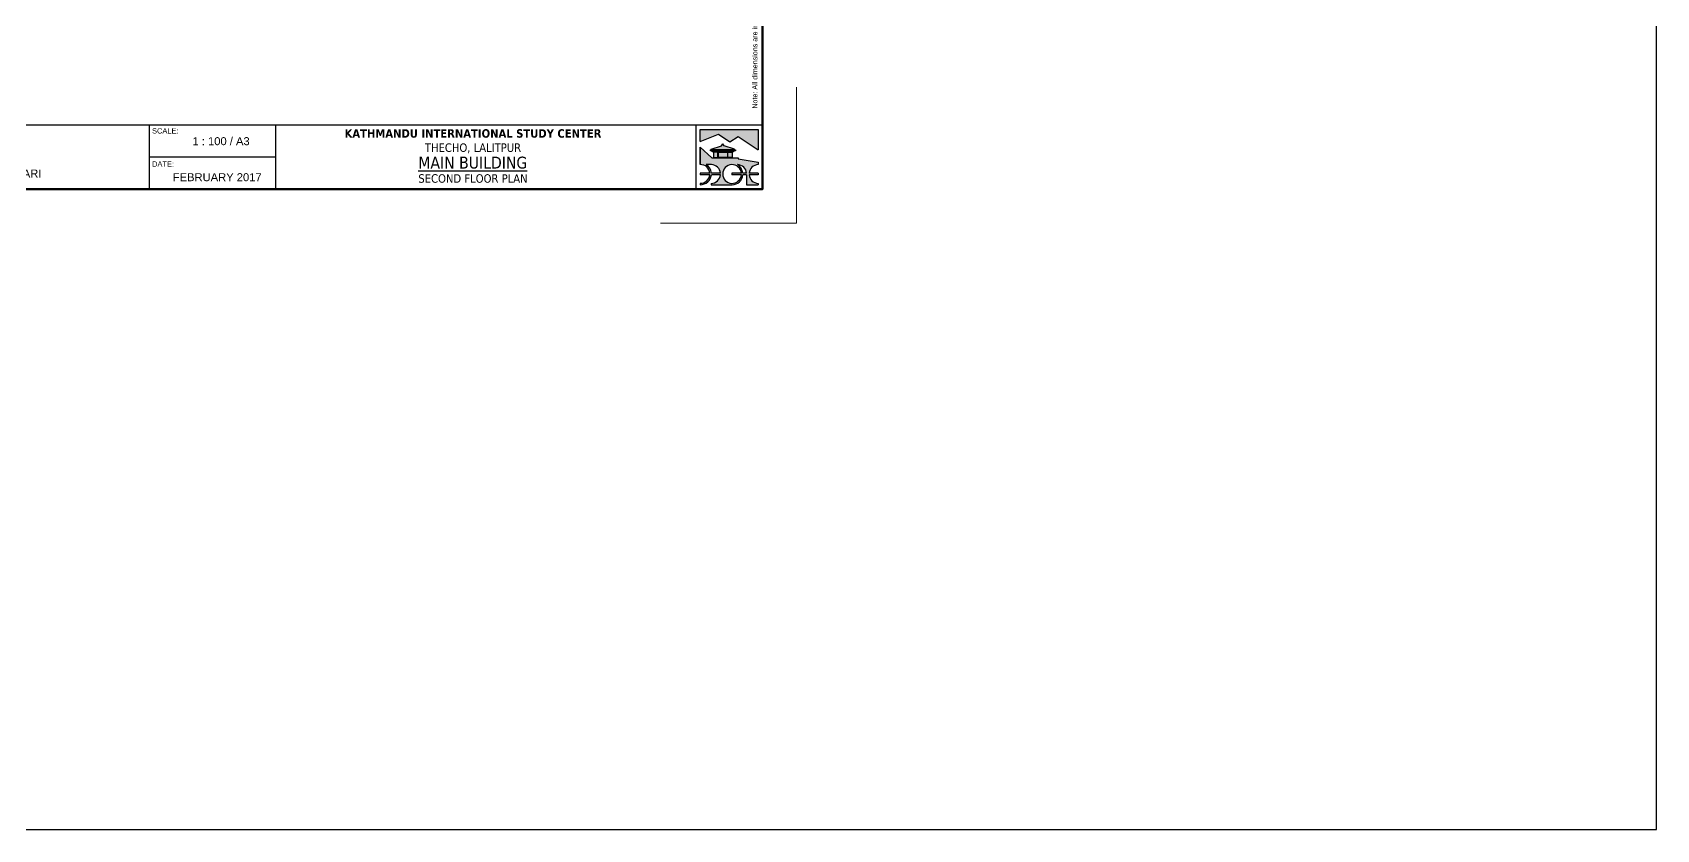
# Model space of a CAD drawing. Header units: inches. Extents: x 527934 to 2134587, y -408734 to 227304.
# Drawn here: x 1485295 to 1533088, y -227712 to -204253 of the extents above; entities that cross this region are included whole.
import ezdxf

# ---------------------------------------------------------------- set-up
doc = ezdxf.new("R2010")
doc.units = ezdxf.units.IN
doc.header["$MEASUREMENT"] = 0
for name, color, linetype, lineweight in [('1 LIGHT N SWITCH', 3, 'Continuous', 25), ('TITLE THICK', 7, 'Continuous', 50), ('TITLE THIN', 7, 'Continuous', 25)]:
    doc.layers.add(name, color=color, linetype=linetype, lineweight=lineweight)
doc.layers.add('paper', color=4, linetype='Continuous', lineweight=0, plot=False)
doc.styles.get("Standard").update_dxf_attribs({"font": 'arial.ttf'})
doc.styles.add('style1', font='arial.ttf')

# ---------------------------------------------------------------- blocks, each defined once
blk = doc.blocks.new('12')
at = {"layer": 'TITLE THIN'}
blk.add_hatch(color=256, dxfattribs=at).paths.add_polyline_path([(866309, -470587), (864688, -470587), (864688, -470925), (865201, -470721), (865517, -470933), (865752, -470788), (866309, -471159)])
h = blk.add_hatch(color=256, dxfattribs=at)
h.paths.add_polyline_path([(866309, -471573), (866309, -471501), (865751, -471414), (865751, -471387), (865012, -471387), (864688, -471081), (864688, -471573, -0.406693), (864963, -471815), (864688, -471815), (864688, -471855), (864963, -471855, -0.382198), (864688, -472097), (864688, -472137, 0.386251), (865003, -471855), (865256, -471855, -0.391099), (864995, -472097), (864995, -472137), (865586, -472137, 0.390246), (865883, -471855), (865989, -471855), (865989, -472137), (866309, -472137), (866309, -472097, -0.378308), (866061, -471855), (866309, -471855), (866309, -471815), (866061, -471815, -0.377761)])
h.paths.add_polyline_path([(865843, -471815), (865578, -471815), (865578, -471855), (865843, -471855, -26.183531)], flags=17)
h.paths.add_polyline_path([(865256, -471815), (865003, -471815, 0.249939), (864853, -471573), (865007, -471573, -0.377761)], flags=17)
h.paths.add_polyline_path([(865733, -471573, -0.387177), (865989, -471815), (865883, -471815, 0.250114)], flags=16)
h = blk.add_hatch(color=256, dxfattribs=at)
h.paths.add_polyline_path([(865361, -471048), (865325, -470995), (865290, -471048), (865001, -471143), (865001, -471150), (865653, -471150), (865653, -471144)])
h.paths.add_polyline_path([(865675, -471160), (864976, -471160), (864976, -471184), (865675, -471184)])
h.paths.add_polyline_path([(865624, -471194), (865027, -471194), (865027, -471216), (865624, -471216)])
h.paths.add_polyline_path([(865455, -471226), (865196, -471226), (865196, -471377), (865455, -471377)])
h.paths.add_polyline_path([(865186, -471226), (865066, -471226), (865066, -471377), (865186, -471377)])
h.paths.add_polyline_path([(865585, -471226), (865464, -471226), (865464, -471377), (865585, -471377)])
for p, q in [((864688, -470925), (865201, -470721)), ((865201, -470721), (865517, -470933)), ((865517, -470933), (865752, -470788)), ((865752, -470788), (866309, -471159)), ((864688, -471081), (865012, -471387)), ((864688, -471081), (864688, -471573)), ((864688, -471573), (864688, -471081)), ((865001, -471143), (865290, -471048)), ((865001, -471150), (865001, -471143)), ((865001, -471150), (865653, -471150)), ((865290, -471048), (865325, -470995)), ((865361, -471048), (865325, -470995)), ((865653, -471144), (865361, -471048)), ((865653, -471150), (865653, -471144)), ((865007, -471573), (864853, -471573)), ((865012, -471387), (865751, -471387)), ((865751, -471387), (865751, -471414)), ((865751, -471414), (866309, -471501)), ((866309, -471501), (866309, -471573)), ((864688, -471815), (864688, -471855)), ((864963, -471815), (864688, -471815)), ((864963, -471855), (864688, -471855)), ((864688, -472097), (864688, -472137)), ((864995, -472097), (864995, -472131)), ((864995, -472097), (864995, -472137)), ((864995, -472137), (865586, -472137)), ((865256, -471815), (865003, -471815)), ((865256, -471855), (865003, -471855)), ((865578, -471815), (865578, -471855)), ((865843, -471815), (865578, -471815)), ((865843, -471855), (865578, -471855)), ((865989, -471815), (865883, -471815)), ((865989, -471855), (865883, -471855)), ((865989, -471855), (865989, -472137)), ((865989, -472137), (866309, -472137)), ((866309, -471815), (866061, -471815)), ((866309, -471855), (866061, -471855)), ((866309, -471815), (866309, -471855)), ((866309, -472097), (866309, -472137))]:
    blk.add_line(p, q, dxfattribs=at)
for points in [[(864688, -470925), (864688, -470587), (866309, -470587), (866309, -471159)], [(865186, -471226), (865066, -471226), (865066, -471377), (865186, -471377)], [(865186, -471377), (865186, -471226)], [(865196, -471226), (865455, -471226)], [(865196, -471226), (865196, -471377)], [(865455, -471226), (865455, -471377)], [(865464, -471226), (865585, -471226), (865585, -471377), (865464, -471377)], [(865464, -471377), (865464, -471226)], [(865455, -471377), (865196, -471377)]]:
    blk.add_lwpolyline(points, dxfattribs=at)
for points in [[(864976, -471160), (865675, -471160), (865675, -471184), (864976, -471184)], [(865027, -471194), (865624, -471194), (865624, -471216), (865027, -471216)]]:
    blk.add_lwpolyline(points, close=True, dxfattribs=at)
for centre, radius, start, end in [((864701, -471834), 262, 4.3183, 92.8433), ((864701, -471834), 302, 3.7459, 59.8777), ((864994, -471835), 262, 4.4292, 87.2077), ((865581, -471835), 262, 4.3644, 355.6157), ((865581, -471835), 302, 3.7858, 59.9554), ((865728, -471835), 262, 4.3853, 89.0464), ((866322, -471835), 262, 92.7923, 175.5708), ((864690, -471822), 274, 269.5831, 353.2503), ((864690, -471822), 314, 269.6364, 354.1129), ((864994, -471835), 262, 270.1709, 355.6125), ((865581, -471835), 302, 270.9248, 356.1969), ((866322, -471835), 262, 184.3195, 267.2077)]:
    blk.add_arc(centre, radius, start, end, dxfattribs=at)

msp = doc.modelspace()

# ---------------------------------------------------------------- linework, layer by layer
at = {"layer": '1 LIGHT N SWITCH', "ltscale": 400}
msp.add_lwpolyline([(1314021.5, -227711.5), (1533087.5, -227711.5), (1533087.5, -82366), (1314021.5, -82366)], close=True, dxfattribs=at)
at = {"layer": 'paper'}
msp.add_lwpolyline([(1507781, -205863), (1507781, -209863), (1503781, -209863)], dxfattribs=at)
at = {"layer": 'TITLE THICK'}
msp.add_lwpolyline([(1467781, -181163), (1506781, -181163), (1506781, -208863), (1467781, -208863)], close=True, dxfattribs=at)
at = {"layer": 'TITLE THIN'}
for p, q in [((1506781, -206978.7), (1467781, -206978.7)), ((1488730.9, -206978.7), (1488730.9, -208863)), ((1492448.8, -206978.7), (1492448.8, -208863)), ((1504815.5, -206978.7), (1504815.5, -208863)), ((1506781, -208863), (1506781, -206978.7)), ((1492448.8, -207920.9), (1488730.9, -207920.9)), ((1468281, -208863), (1506781, -208863))]:
    msp.add_line(p, q, dxfattribs=at)

# ---------------------------------------------------------------- block references
at = {"layer": 'TITLE THIN', "xscale": 1.051661972887814, "yscale": 1.051661972887814, "zscale": 1.05166197288783}
msp.add_blockref('12', (595583.2, 287792.8), dxfattribs=at)

# ---------------------------------------------------------------- texts
at = {"layer": 'TITLE THIN', "insert": (1506477.7, -206494.7), "char_height": 150, "width": 16825.937, "attachment_point": 1, "rotation": 90, "style": 'style1'}
msp.add_mtext('Note: All dimensions are in mm unless otherwise specified.', dxfattribs=at)
at = {"layer": 'TITLE THIN'}
for s, insert, char_height, width, attachment_point in [('{\\fArial|b0|i0|c0|p34;SCALE:}', (1488814.2, -207069.8), 157.025, 1609.504, 1), ('1 : 100 / A3', (1490003.9, -207334.6), 235.537, 1999.11, 1), ('{\\fTahoma|b1|i0|c0|p34;KATHMANDU INTERNATIONAL STUDY CENTER\\P\\fTahoma|b0|i0|c0|p34;THECHO, LALITPUR}', (1498258.5, -207099.9), 250, 12323.251, 2), ('{\\fArial|b0|i0|c0|p34;GOPAL ADHIKARI}', (1482780.4, -208286.7), 235.537, 3886.107, 1), ('{\\fArial|b0|i0|c0|p34;DATE:}', (1488814.2, -208045.9), 157.025, 1609.504, 1), ('{\\fTahoma|b0|i0|c0|p34;\\LMAIN BUILDING}', (1498252.3, -207908.1), 350, 10677.7, 2), ('FEBRUARY 2017', (1489424, -208394.7), 235.537, 3314.278, 1), ('{\\fTahoma|b0|i0|c0|p34;SECOND FLOOR PLAN}', (1498258.5, -208424.9), 250, 12323.251, 2)]:
    msp.add_mtext(s, dxfattribs=dict(at, insert=insert, char_height=char_height, width=width, attachment_point=attachment_point))

doc.saveas('drawing.dxf')
